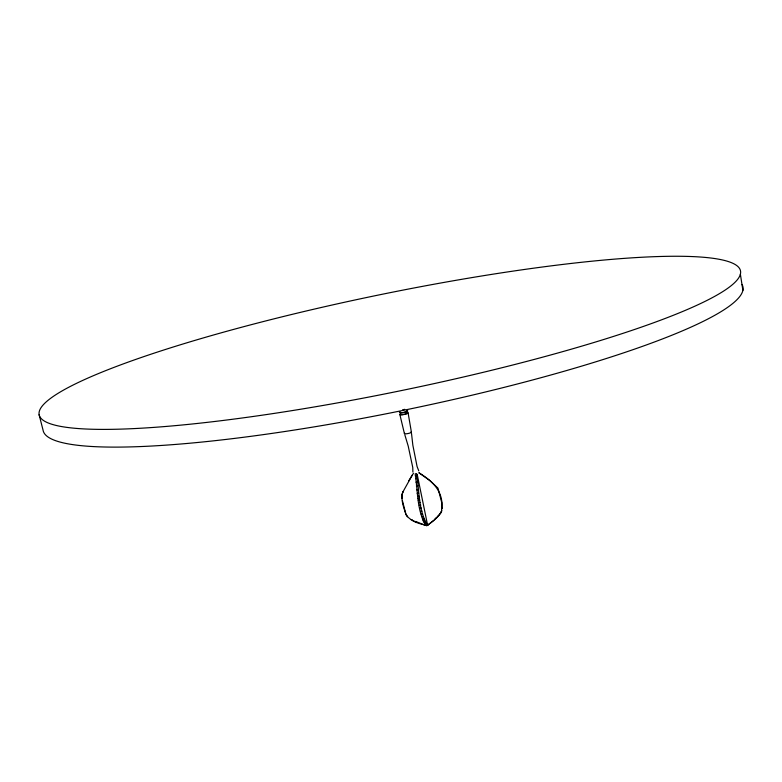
<?xml version="1.0" encoding="UTF-8"?>
<svg xmlns="http://www.w3.org/2000/svg" width="782" height="782" viewBox="0 0 782 782"><rect width="100%" height="100%" fill="white"/><g stroke="black" fill="none" stroke-linecap="round" stroke-linejoin="round"><path stroke-width="1.17" d="M426.2 525.181L426.855 525.66C432.514 521.623 438.858 517.176 441.732 510.656L440.784 512.982M427.637 523.999L427.637 525.328C420.022 524.311 410.589 521.438 406.044 514.722C403.776 507.45 400.208 499.063 403.033 491.555L401.919 494.713M402.056 498.437L402.065 494.322M441.625 511.066L441.742 502.572L437.998 488.193L429.963 480.627L418.829 472.709C432.945 481.487 443.179 490.92 441.986 508.662L442.094 508.251M439.464 514.703L440.892 512.572M437.793 516.54L439.572 514.292M435.906 518.417L437.91 516.13M433.922 520.235L427.471 525.348M426.855 525.66L426.268 525.152C416.845 512.669 417.852 489.864 415.164 473.824L416.63 473.579C419.357 490.627 418.184 510.372 427.637 525.328L417.246 474.654M424.763 525.211L419.064 522.787M415.535 521.838L413.043 520.704M410.765 519.531L412.417 519.893M407.324 516.843L406.611 515.025M406.044 514.722L402.427 500.754M408.585 481.077L412.28 475.114L402.896 491.937M412.143 475.485L413.463 473.286M434.694 519.209L436.024 517.997M417.109 477.059L417.51 476.561M415.35 475.779L416.816 475.534M415.633 478.672L417.089 478.418M415.975 482.191L417.441 481.947M416.376 486.042L417.842 485.798M416.786 489.913L418.262 489.659M417.207 493.481L418.673 493.237M417.598 496.443L419.064 496.199M417.93 498.476L419.406 498.232M418.292 500.275L419.768 500.03M418.761 502.64L420.237 502.386M419.308 505.387L420.784 505.133M419.905 508.339L421.381 508.085M420.54 511.33L422.006 511.076M421.156 514.175L422.632 513.93M421.762 516.716L423.228 516.472M422.3 518.769L423.766 518.525M422.759 520.157L424.225 519.913M423.199 521.154L424.665 520.91M423.678 522.093L425.144 521.848M424.176 522.972L425.643 522.728M424.675 523.754L426.131 523.51M425.134 524.429L426.591 524.184M425.535 524.966L426.992 524.722M425.867 525.357L427.314 525.113M426.092 525.563L427.539 525.318M415.672 521.418L418.233 522.474M418.781 470.872L417.099 466.61L412.847 445.193L411.518 433.492M404.841 434.851L408.224 446.131L412.759 467.489L412.896 472.074M39.1 414.685L43.108 430.364A357.198 52.687 -11.6 0 0 411.537 408.644A357.198 52.687 -11.6 0 0 742.079 284.55M399.885 414.636L404.431 433.629M408.106 412.964L411.41 432.211M740.378 274.199A357.98 49.1 -11.6 0 1 203.291 422.798A357.98 49.1 -11.6 0 1 225.724 331.568A357.98 49.1 -11.6 0 1 740.378 274.199L742.9 290.415M406.572 410.902A3.343 0.626 -11.6 0 1 406.249 411.596M405.663 411.831A3.343 0.626 -11.6 0 1 402.417 412.583A3.343 0.626 -11.6 0 1 400.345 412.495M406.963 412.837A3.343 0.626 -11.6 0 1 404.509 414.225A3.343 0.626 -11.6 0 1 400.716 414.274M406.816 410.599A4.272 0.802 -11.6 0 1 406.503 411.752A4.272 0.802 -11.6 0 1 400.853 412.906A4.272 0.802 -11.6 0 1 400.188 411.948M404.734 409.328A4.272 0.792 -11.6 0 1 402.583 409.817M407.178 412.544A4.233 0.802 -11.6 0 1 406.884 413.707A4.233 0.802 -11.6 0 1 401.274 414.851A4.233 0.802 -11.6 0 1 400.619 413.883M411.107 431.899A3.587 0.723 -11.6 0 1 408.028 433.541A3.587 0.723 -11.6 0 1 404.617 433.218"/></g></svg>
